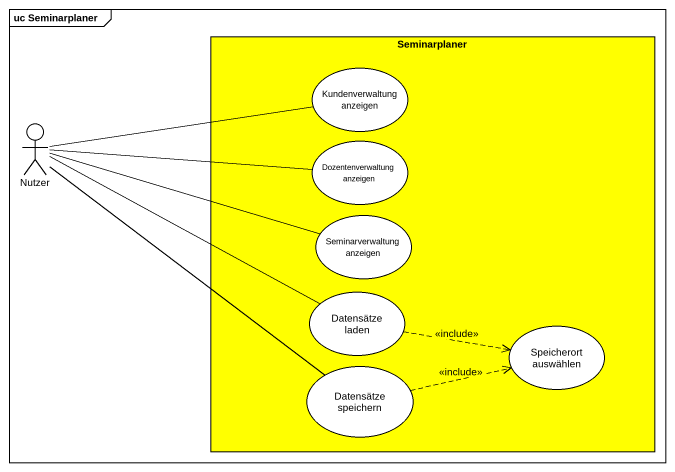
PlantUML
@startuml
mainframe uc Seminarplaner
rectangle Seminarplaner #FFFF00 {
  usecase "Kundenverwaltung anzeigen" as Kundenverwaltung_anzeigen
  usecase "Dozentenverwaltung anzeigen" as Dozentenverwaltung_anzeigen
  usecase "Seminarverwaltung anzeigen" as Seminarverwaltung_anzeigen
  usecase "Datensätze laden" as Datensätze_laden
  usecase "Speicherort auswählen" as Speicherort_auswählen
  usecase "Datensätze speichern" as Datensätze_speichern
}
actor Nutzer
Nutzer -right- Kundenverwaltung_anzeigen
Nutzer -right- Dozentenverwaltung_anzeigen
Nutzer -right- Seminarverwaltung_anzeigen
Nutzer -right- Datensätze_laden
Nutzer -- Datensätze_speichern
Datensätze_laden .right.> Speicherort_auswählen : <<include>>
Datensätze_speichern .right.> Speicherort_auswählen : <<include>>
@enduml
